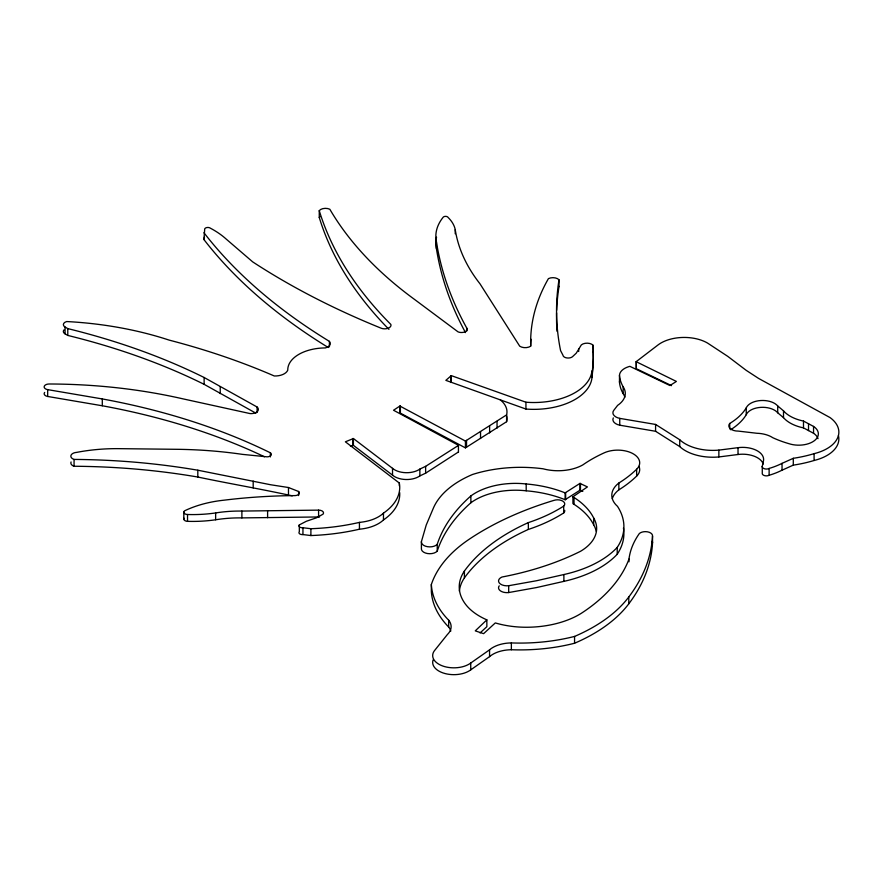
<?xml version="1.0" encoding="UTF-8"?>
<svg xmlns="http://www.w3.org/2000/svg" width="883" height="883" viewBox="0 0 883 883"><rect width="100%" height="100%" fill="white"/><g stroke="black" fill="none" stroke-linecap="round" stroke-linejoin="round"><path stroke-width="1.32" d="M591.996 370.661A58.278 33.642 0 0 1 525.937 402.218L451.279 375.628L445.849 380.363L525.937 409.05A58.278 33.642 0 0 0 591.996 377.494L593.299 358.001L593.144 345.308A6.876 3.974 0 0 0 581.334 344.911L576.235 353.189L572.482 356.71A5.232 3.013 0 0 1 566.776 357.924A5.232 3.013 0 0 1 562.946 355.198L560.595 350.661A588.442 339.734 0 0 1 559.005 279.79A6.898 3.985 0 0 0 548.431 278.62A349.834 201.975 0 0 0 530.716 346.158A7.086 4.095 0 0 1 519.701 346.158L479.988 283.807A289.05 166.876 0 0 1 455.242 229.69A53.808 31.06 0 0 0 448.111 217.472A2.66 1.534 0 0 0 445.661 216.368A2.66 1.534 0 0 0 443.067 217.361A78.355 45.243 0 0 0 436.412 241.765L436.412 248.587A694.259 400.827 0 0 0 465.507 332.615M591.996 377.494L593.299 364.822L593.144 345.308M328.255 347.505A671.963 387.957 0 0 1 203.929 239.547L204.713 228.951A3.201 1.843 0 0 1 207.13 227.516A3.201 1.843 0 0 1 210.397 228.2A94.371 54.481 0 0 1 226.147 239.039L252.704 261.887A731.952 422.582 0 0 0 381.301 328.255A6.28 3.631 0 0 0 388.277 328.189A6.28 3.631 0 0 0 390.849 324.436A604.347 348.917 0 0 1 319.26 210.662A6.788 3.918 0 0 1 329.834 209.26A519.204 299.756 0 0 0 414.237 299.205L458.067 331.876A5.695 3.289 0 0 0 464.756 331.898A5.695 3.289 0 0 0 466.842 328.222A694.259 400.827 0 0 1 436.412 241.765M203.94 239.547L204.459 237.03M762.272 466.345L763.552 460.429A20.96 12.097 0 0 0 738.022 447.67L718.861 450.12A38.852 22.428 0 0 1 679.733 439.745L655.583 424.447L619.745 418.376A10.32 5.96 0 0 1 613.784 410.33L617.625 405.363A31.755 18.333 0 0 0 623.155 386.809A73.984 42.715 0 0 1 619.48 375.374A17.528 10.121 0 0 1 628.431 366.765L629.888 366.346L669.954 385.54L676.389 381.434L636.146 361.688L658.056 344.933A32.814 18.94 0 0 1 707.603 343.101L727.724 356.335L746.201 370.341L758.552 378.399L830.009 417.56A40.441 23.344 0 0 1 814.093 453.652L814.093 460.484A95.971 55.408 0 0 1 793.298 465.131L782.04 470.186A63.532 36.678 0 0 1 769.126 475.275A4.15 2.395 0 0 1 764.446 475.584A4.15 2.395 0 0 1 762.272 473.167L762.272 466.345A4.15 2.395 0 0 0 764.446 468.763A4.15 2.395 0 0 0 769.126 468.443A63.532 36.678 0 0 0 782.04 463.354L793.298 458.299A95.971 55.408 0 0 0 814.093 453.652M596.246 531.4A56.545 32.649 0 0 0 593.685 524.855A90.011 51.965 0 0 0 574.027 504.314L572.924 503.619L572.924 496.798L587.438 486.919L579.965 483.398L565.12 492.88A90.044 51.987 0 0 0 526.191 483.972A56.545 32.649 0 0 0 470.871 495.948L470.871 502.78A229.867 132.715 0 0 0 437.228 551.158A8.433 4.868 0 0 1 427.46 553.531A8.433 4.868 0 0 1 421.401 548.509L421.401 541.676L426.235 525.021L433.178 508.597A102.34 59.084 0 0 1 472.582 474.458A99.801 57.616 0 0 1 543.133 468.807A35.254 20.353 0 0 0 582.868 464.877A139.536 80.563 0 0 1 604.182 452.847A21.932 12.66 0 0 1 632.195 453.255A21.932 12.66 0 0 1 636.654 469.226L636.654 476.058A139.503 80.541 0 0 1 618.851 489.866A35.265 20.353 0 0 0 612.316 498.63M350.452 446.368L353.399 445.352L392.527 475.153A16.998 9.812 0 0 0 419.866 475.904L425.628 473.178L458.42 451.986M450.816 631.091A26.622 15.375 0 0 0 448.663 627.029A134.801 77.825 0 0 1 431.346 591.334L431.346 584.502A168.708 97.406 0 0 1 469.303 539.182A286.18 165.231 0 0 1 554.027 500.352A7.174 4.139 0 0 1 562.725 501.08A7.174 4.139 0 0 1 563.696 506.114A144.039 83.168 0 0 1 528.343 522.604A206.754 119.371 0 0 0 464.392 571.069A75.154 43.388 0 0 0 466.114 604.998A67.87 39.183 0 0 0 485.562 619.281L486.853 619.855L475.264 630.859L483.608 633.663L495.297 622.923A67.903 39.205 0 0 0 527.493 627.25A75.154 43.388 0 0 0 581.157 613.398A206.754 119.371 0 0 0 628.983 559.082A144.061 83.179 0 0 1 639.347 533.531A7.174 4.139 0 0 1 647.625 531.853A7.174 4.139 0 0 1 652.526 536.058L652.526 542.89A286.169 165.22 0 0 1 628.784 603.817A168.697 97.395 0 0 1 574.568 643.243A134.779 77.814 0 0 1 511.367 649.745A26.622 15.364 0 0 0 489.568 656.643L470.738 669.855A21.214 12.252 0 0 1 445.065 673.552A21.214 12.252 0 0 1 433.123 659.91M480.054 632.934L486.853 626.687L486.853 619.855M431.346 584.502A134.801 77.825 0 0 0 448.663 620.197A26.622 15.375 0 0 1 447.383 634.524L434.955 650.054A21.214 12.252 0 0 0 442.615 665.959A21.214 12.252 0 0 0 470.738 663.023L489.568 649.822A26.622 15.364 0 0 1 511.367 642.923A134.779 77.814 0 0 0 574.568 636.422A168.697 97.395 0 0 0 628.784 596.985A286.169 165.22 0 0 0 652.526 536.058M465.429 441.059L399.878 406.048L399.878 412.869L465.429 447.88L465.429 441.059L506.599 414.889A35.894 20.717 0 0 0 500.286 399.844M465.429 447.88L506.599 421.71A35.894 20.717 0 0 0 506.654 415.97M470.871 502.78A56.545 32.649 0 0 1 526.191 490.805A90.044 51.987 0 0 1 565.12 499.712L579.965 490.22L582.791 491.412M399.326 485.771L399.326 483.045L345.374 441.809L353.399 438.531L392.527 468.332A16.998 9.812 0 0 0 419.866 469.083L425.628 466.345L458.553 445.341L393.531 410.242L399.878 406.048M399.679 492.559A69.26 39.989 0 0 1 383.465 519.955A34.183 19.735 0 0 1 359.436 529.204A155.905 90.011 0 0 1 310.893 535.551L302.946 534.568A3.389 1.954 0 0 1 299.624 533.807A3.389 1.954 0 0 1 299.337 531.743L299.337 524.91L306.291 521.29L316.567 517.78L323.079 514.138A4.845 2.804 0 0 0 318.586 510.131L241.887 511.069A88.686 51.203 0 0 0 215.64 512.946A93.929 54.227 0 0 1 187.527 514.502A3.94 2.274 0 0 1 184.117 513.122A3.94 2.274 0 0 1 184.757 510.738A85.022 49.095 0 0 1 224.304 500.153A360.628 208.2 0 0 1 294.79 495.606A4.614 2.66 0 0 0 298.807 494.193A4.614 2.66 0 0 0 298.597 491.489L288.476 487.526L270.595 484.745L197.814 470.209A452.173 261.059 0 0 0 74.062 459.425A6.578 3.797 0 0 1 70.982 455.374A6.578 3.797 0 0 1 76.633 452.383A126.744 73.168 0 0 1 119.536 448.663L175.54 449.292A290.695 167.836 0 0 1 242.527 454.381L267.008 456.831A4.249 2.45 0 0 0 270.915 455.451A4.249 2.45 0 0 0 270.375 452.813A483.917 279.381 0 0 0 102.296 398.939L47.362 389.58A5.011 2.892 0 0 1 44.238 386.346A5.011 2.892 0 0 1 49.183 383.995A366.776 211.754 0 0 1 182.958 398.851L250.099 413.586A7.329 4.227 0 0 0 257.273 411.599A7.329 4.227 0 0 0 257.085 407.008L204.128 377.494A521.434 301.048 0 0 0 67.781 328.608L65.077 327.041A5.927 3.422 0 0 1 66.678 321.544A253.189 146.17 0 0 1 169.161 340.11A548.177 316.489 0 0 1 274.282 375.981A13.057 7.539 0 0 0 287.77 370.143A37.947 21.909 0 0 1 325.397 347.924A8.344 4.812 0 0 0 329.414 341.379A671.963 387.957 0 0 1 203.929 232.715M636.654 469.226A139.503 80.541 0 0 1 618.851 483.034A35.265 20.353 0 0 0 617.449 506.29A99.779 57.605 0 0 1 617.206 547.416A102.351 59.095 0 0 1 563.884 574.535L536.643 580.716L508.685 585.716A8.433 4.868 0 0 1 499.248 582.923A8.433 4.868 0 0 1 502.008 577.018A229.823 132.682 0 0 0 580.55 551.279A56.545 32.649 0 0 0 593.685 518.023A90.011 51.965 0 0 0 574.027 497.493L572.924 496.798M623.442 527.968A99.779 57.605 0 0 1 617.206 554.248A102.351 59.095 0 0 1 563.884 581.367L536.643 587.537L508.685 592.548A8.433 4.868 0 0 1 500.418 590.848A8.433 4.868 0 0 1 499.237 585.826M613.31 417.902A10.32 5.96 0 0 0 619.745 425.198L655.583 431.279L679.733 446.577A38.852 22.428 0 0 0 718.861 456.952L738.022 454.502A20.96 12.097 0 0 1 763.243 464.039M184.072 518.222A3.94 2.274 0 0 0 187.527 521.334A93.929 54.227 0 0 0 215.64 519.778A88.686 51.203 0 0 1 241.887 517.902L318.586 516.963A4.845 2.804 0 0 1 319.547 517.008M299.337 524.91A3.389 1.954 0 0 0 299.624 526.974A3.389 1.954 0 0 0 302.946 527.736L310.893 528.718A155.905 90.011 0 0 0 359.436 522.383A34.183 19.735 0 0 0 383.465 513.133A69.26 39.989 0 0 0 399.326 483.045M292.273 495.838C261.07 489.016 229.183 483.63 197.814 477.03A452.173 261.059 0 0 0 74.062 466.257A6.578 3.797 0 0 1 71.082 461.964M44.647 392.449A5.011 2.892 0 0 0 47.362 396.412L102.296 405.772A483.917 279.381 0 0 1 264.492 456.787M636.235 361.544L636.29 368.697L671.533 385.639M803.486 421.059L813.552 426.434A19.625 11.324 0 0 1 813.839 441.081A19.625 11.324 0 0 1 788.872 443.652A90.044 51.987 0 0 1 772.813 437.714A22.737 13.124 0 0 0 756.852 433.266L738.309 431.103A9.238 5.331 0 0 1 729.711 423.476A75.276 43.455 0 0 0 746.245 407.902A16.799 9.702 0 0 1 760.793 400.529A16.799 9.702 0 0 1 777.713 405.959L783.508 410.838A35.684 20.596 0 0 0 803.486 421.059L803.486 427.88L813.552 433.266A19.625 11.324 0 0 1 818.022 438.674M63.962 329.922A5.927 3.422 0 0 0 65.077 333.873L67.781 335.43A521.434 301.048 0 0 1 204.128 384.326L255.893 413.178M730.616 429.745A75.276 43.455 0 0 0 746.245 414.734A16.799 9.702 0 0 1 760.793 407.361A16.799 9.702 0 0 1 777.713 412.791L783.508 417.67A35.684 20.596 0 0 0 803.486 427.88M813.552 426.434L813.552 433.266M808.519 423.741L808.519 430.573M793.298 458.299L793.298 465.131M783.508 410.838L783.508 417.67M782.04 463.354L782.04 470.186M777.713 405.959L777.713 412.791M769.126 468.443L769.126 475.275M746.245 407.902L746.245 414.734M738.022 447.67L738.022 454.502M729.711 423.476L729.711 428.939M718.861 450.12L718.861 456.952M679.733 439.745L679.733 446.577M655.583 424.447L655.583 431.279M636.29 361.864L636.29 368.697M628.983 559.082L628.983 561.809M628.784 596.985L628.784 603.817M623.155 386.809L623.155 393.641A31.755 18.333 0 0 1 624.844 397.207M619.745 418.376L619.745 425.198M619.48 375.374L619.48 382.207A73.984 42.715 0 0 0 623.155 393.641M618.851 483.034L618.851 489.866M617.217 547.416L617.217 554.248M593.685 518.023L593.685 524.855M580.473 483.409L580.473 490.231M579.965 483.398L579.965 490.22M578.696 348.741L578.696 351.478M574.568 636.422L574.568 643.243M574.027 497.493L574.027 504.314M565.65 492.846L565.65 499.679M565.12 492.88L565.12 499.712M563.884 574.535L563.884 581.367M563.696 506.114L563.696 512.946A144.039 83.168 0 0 1 528.343 529.436A206.754 119.371 0 0 0 464.392 577.901A75.154 43.388 0 0 0 459.381 591.091M559.005 279.79L559.005 286.622A588.442 339.734 0 0 0 556.676 310.242M528.343 522.604L528.343 529.436M526.191 483.972L526.191 490.805M525.937 402.218L525.937 409.05M511.367 642.923L511.367 649.745M508.685 585.716L508.685 592.548M506.599 414.889L506.599 421.71M497.041 421.279L497.041 428.112M489.624 426.081L489.624 432.902M489.568 649.822L489.568 656.643M480.54 431.666L480.54 438.498M470.738 663.023L470.738 669.855M466.842 328.222L466.842 330.959M466.533 440.363L466.533 447.195M464.403 571.069L464.403 577.901M458.42 445.164L458.454 452.317M455.242 229.69L455.242 233.785M451.279 375.628L450.772 382.494L450.772 375.661M448.663 620.197L448.663 627.029M470.871 495.948A229.867 132.715 0 0 0 437.228 544.336L437.228 551.158M425.628 466.345L425.628 473.178M419.866 469.083L419.866 475.904M400.385 406.059L400.385 412.891M392.527 468.332L392.527 475.153M383.465 513.133L383.465 519.955M359.436 522.383L359.436 529.204M353.399 438.531L353.399 445.352M352.902 438.465L352.902 445.286M329.414 341.379L329.414 346.842M319.26 210.662L319.26 217.483A604.347 348.917 0 0 0 388.95 329.348M318.586 510.131L318.586 516.963M310.893 528.718L310.893 535.551M302.946 527.736L302.946 534.568M298.597 491.489L298.597 495.584M288.476 487.526L288.476 494.359M270.375 452.813L270.375 456.908M267.604 510.86L267.604 517.692M257.085 407.008L257.085 412.471M253.189 481.08L253.189 487.913M241.887 511.069L241.887 517.902M220.231 386.787L220.231 393.608M215.64 512.946L215.64 519.778M204.128 377.494L204.128 384.326M197.814 470.209L197.814 477.03M187.527 514.502L187.527 521.334M183.807 512.151L183.807 519.127M102.296 398.939L102.296 405.772M74.062 459.425L74.062 466.257M67.781 328.608L67.781 335.43M65.077 327.041L65.077 333.873M47.671 389.646L47.671 396.478M557.007 331.28A588.442 339.734 0 0 1 556.599 312.88M558.531 286.169A6.898 3.985 0 0 1 559.005 286.622M592.912 351.909A6.876 3.974 0 0 1 593.144 352.14M319.26 217.483A6.788 3.918 0 0 1 320.198 216.611M436.412 248.587A78.355 45.243 0 0 1 436.544 237.152M530.683 346.125A349.834 201.975 0 0 1 531.058 339.26M638.972 466.379A21.932 12.66 0 0 1 636.654 476.058M838.42 435.562A40.441 23.344 0 0 1 814.093 460.484M619.48 382.207A17.528 10.121 0 0 1 620.241 379.447M652.162 541.279A7.174 4.139 0 0 1 652.526 542.89M564.701 510.33A7.174 4.139 0 0 1 563.696 512.946M437.228 544.336A8.433 4.868 0 0 1 427.46 546.698A8.433 4.868 0 0 1 421.401 541.676"/></g></svg>
